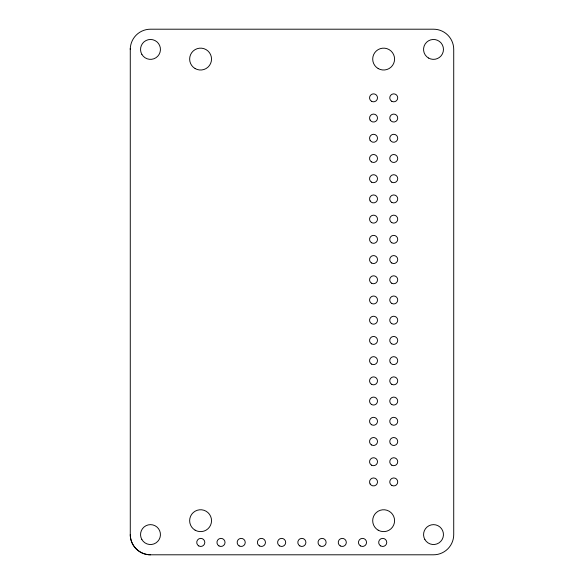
<?xml version="1.0" encoding="UTF-8"?>
<svg xmlns="http://www.w3.org/2000/svg" width="584" height="584" viewBox="0 0 584 584"><rect width="100%" height="100%" fill="white"/><g stroke="black" fill="none" stroke-linecap="round" stroke-linejoin="round"><path stroke-width="0.88" d="M130.276 48.406L130.276 535.594A20.243 20.243 0 0 0 150.489 554.8L433.51 554.8A20.214 20.214 0 0 0 453.724 534.586L453.724 49.414A20.214 20.214 0 0 0 433.51 29.2L150.489 29.2A20.214 20.214 0 0 0 130.276 49.414M150.489 554.8A20.214 20.214 0 0 1 130.276 534.586M279.619 545.916A4.044 4.044 0 0 0 285.685 542.419A4.044 4.044 0 0 0 279.619 538.915A4.044 4.044 0 0 0 279.619 545.916M391.754 101.287A3.978 3.978 0 0 0 397.726 97.842A3.978 3.978 0 0 0 391.754 94.389A3.978 3.978 0 0 0 391.754 101.287M391.754 182.15A3.978 3.978 0 0 0 397.726 178.697A3.978 3.978 0 0 0 391.754 175.251A3.978 3.978 0 0 0 391.754 182.15M195.114 68.554A10.943 10.943 0 0 0 211.532 59.079A10.943 10.943 0 0 0 195.114 49.604A10.943 10.943 0 0 0 195.114 68.554M378.169 530.17A10.943 10.943 0 0 0 394.58 520.687A10.943 10.943 0 0 0 378.169 511.212A10.943 10.943 0 0 0 378.169 530.17M195.114 530.17A10.943 10.943 0 0 0 211.532 520.687A10.943 10.943 0 0 0 195.114 511.212A10.943 10.943 0 0 0 195.114 530.17M391.754 202.363A3.978 3.978 0 0 0 397.726 198.918A3.978 3.978 0 0 0 391.754 195.472A3.978 3.978 0 0 0 391.754 202.363M424.896 539.558A9.95 9.95 0 0 0 442.124 539.558A9.95 9.95 0 0 0 433.51 524.636A9.95 9.95 0 0 0 424.896 539.558M370.088 140.262A3.978 3.978 0 0 0 376.979 140.262A3.978 3.978 0 0 0 373.534 134.291A3.978 3.978 0 0 0 370.088 140.262M141.875 539.558A9.95 9.95 0 0 0 159.111 539.558A9.95 9.95 0 0 0 150.497 524.636A9.95 9.95 0 0 0 141.875 539.558M371.541 182.15A3.978 3.978 0 0 0 377.512 178.697A3.978 3.978 0 0 0 371.541 175.251A3.978 3.978 0 0 0 371.541 182.15M391.754 303.439A3.978 3.978 0 0 0 397.726 299.993A3.978 3.978 0 0 0 391.754 296.548A3.978 3.978 0 0 0 391.754 303.439M371.541 222.577A3.978 3.978 0 0 0 377.512 219.131A3.978 3.978 0 0 0 371.541 215.686A3.978 3.978 0 0 0 371.541 222.577M218.971 545.916A4.044 4.044 0 0 0 225.037 542.419A4.044 4.044 0 0 0 218.971 538.915A4.044 4.044 0 0 0 218.971 545.916M391.754 485.377A3.978 3.978 0 0 0 397.726 481.931A3.978 3.978 0 0 0 391.754 478.486A3.978 3.978 0 0 0 391.754 485.377M371.541 465.163A3.978 3.978 0 0 0 377.512 461.718A3.978 3.978 0 0 0 371.541 458.272A3.978 3.978 0 0 0 371.541 465.163M370.088 200.903A3.978 3.978 0 0 0 376.979 200.903A3.978 3.978 0 0 0 373.534 194.939A3.978 3.978 0 0 0 370.088 200.903M198.757 545.916A4.044 4.044 0 0 0 204.823 542.419A4.044 4.044 0 0 0 198.757 538.915A4.044 4.044 0 0 0 198.757 545.916M390.302 120.041A3.978 3.978 0 0 0 397.193 120.041A3.978 3.978 0 0 0 393.747 114.077A3.978 3.978 0 0 0 390.302 120.041M428.532 58.035A9.95 9.95 0 0 0 443.46 49.421A9.95 9.95 0 0 0 428.532 40.8A9.95 9.95 0 0 0 428.532 58.035M371.541 404.515A3.978 3.978 0 0 0 377.512 401.069A3.978 3.978 0 0 0 371.541 397.624A3.978 3.978 0 0 0 371.541 404.515M391.754 263.012A3.978 3.978 0 0 0 397.726 259.559A3.978 3.978 0 0 0 391.754 256.113A3.978 3.978 0 0 0 391.754 263.012M391.754 283.225A3.978 3.978 0 0 0 397.726 279.78A3.978 3.978 0 0 0 391.754 276.334A3.978 3.978 0 0 0 391.754 283.225M371.541 303.439A3.978 3.978 0 0 0 377.512 299.993A3.978 3.978 0 0 0 371.541 296.548A3.978 3.978 0 0 0 371.541 303.439M371.541 283.225A3.978 3.978 0 0 0 377.512 279.78A3.978 3.978 0 0 0 371.541 276.334A3.978 3.978 0 0 0 371.541 283.225M371.541 263.012A3.978 3.978 0 0 0 377.512 259.559A3.978 3.978 0 0 0 371.541 256.113A3.978 3.978 0 0 0 371.541 263.012M391.754 242.791A3.978 3.978 0 0 0 397.726 239.345A3.978 3.978 0 0 0 391.754 235.899A3.978 3.978 0 0 0 391.754 242.791M371.541 242.791A3.978 3.978 0 0 0 377.512 239.345A3.978 3.978 0 0 0 371.541 235.899A3.978 3.978 0 0 0 371.541 242.791M391.754 404.515A3.978 3.978 0 0 0 397.726 401.069A3.978 3.978 0 0 0 391.754 397.624A3.978 3.978 0 0 0 391.754 404.515M390.302 160.476A3.978 3.978 0 0 0 397.193 160.476A3.978 3.978 0 0 0 393.747 154.505A3.978 3.978 0 0 0 390.302 160.476M390.302 140.262A3.978 3.978 0 0 0 397.193 140.262A3.978 3.978 0 0 0 393.747 134.291A3.978 3.978 0 0 0 390.302 140.262M371.541 161.929A3.978 3.978 0 0 0 377.512 158.483A3.978 3.978 0 0 0 371.541 155.037A3.978 3.978 0 0 0 371.541 161.929M371.541 101.287A3.978 3.978 0 0 0 377.512 97.842A3.978 3.978 0 0 0 371.541 94.389A3.978 3.978 0 0 0 371.541 101.287M141.875 54.392A9.95 9.95 0 0 0 159.111 54.392A9.95 9.95 0 0 0 150.497 39.471A9.95 9.95 0 0 0 141.875 54.392M380.695 545.916A4.044 4.044 0 0 0 386.761 542.419A4.044 4.044 0 0 0 380.695 538.915A4.044 4.044 0 0 0 380.695 545.916M360.481 545.916A4.044 4.044 0 0 0 366.548 542.419A4.044 4.044 0 0 0 360.481 538.915A4.044 4.044 0 0 0 360.481 545.916M320.047 545.916A4.044 4.044 0 0 0 326.113 542.419A4.044 4.044 0 0 0 320.047 538.915A4.044 4.044 0 0 0 320.047 545.916M340.268 545.916A4.044 4.044 0 0 0 346.327 542.419A4.044 4.044 0 0 0 340.268 538.915A4.044 4.044 0 0 0 340.268 545.916M299.833 545.916A4.044 4.044 0 0 0 305.899 542.419A4.044 4.044 0 0 0 299.833 538.915A4.044 4.044 0 0 0 299.833 545.916M391.754 465.163A3.978 3.978 0 0 0 397.726 461.718A3.978 3.978 0 0 0 391.754 458.272A3.978 3.978 0 0 0 391.754 465.163M259.406 545.916A4.044 4.044 0 0 0 265.464 542.419A4.044 4.044 0 0 0 259.406 538.915A4.044 4.044 0 0 0 259.406 545.916M390.302 443.49A3.978 3.978 0 0 0 397.193 443.49A3.978 3.978 0 0 0 393.747 437.518A3.978 3.978 0 0 0 390.302 443.49M391.754 222.577A3.978 3.978 0 0 0 397.726 219.131A3.978 3.978 0 0 0 391.754 215.686A3.978 3.978 0 0 0 391.754 222.577M378.169 68.554A10.943 10.943 0 0 0 394.58 59.079A10.943 10.943 0 0 0 378.169 49.604A10.943 10.943 0 0 0 378.169 68.554M371.541 424.729A3.978 3.978 0 0 0 377.512 421.283A3.978 3.978 0 0 0 371.541 417.837A3.978 3.978 0 0 0 371.541 424.729M391.754 424.729A3.978 3.978 0 0 0 397.726 421.283A3.978 3.978 0 0 0 391.754 417.837A3.978 3.978 0 0 0 391.754 424.729M370.088 120.041A3.978 3.978 0 0 0 376.979 120.041A3.978 3.978 0 0 0 373.534 114.077A3.978 3.978 0 0 0 370.088 120.041M370.088 483.924A3.978 3.978 0 0 0 376.979 483.924A3.978 3.978 0 0 0 373.534 477.953A3.978 3.978 0 0 0 370.088 483.924M371.541 444.95A3.978 3.978 0 0 0 377.512 441.497A3.978 3.978 0 0 0 371.541 438.051A3.978 3.978 0 0 0 371.541 444.95M391.754 384.301A3.978 3.978 0 0 0 397.726 380.856A3.978 3.978 0 0 0 391.754 377.41A3.978 3.978 0 0 0 391.754 384.301M371.541 384.301A3.978 3.978 0 0 0 377.512 380.856A3.978 3.978 0 0 0 371.541 377.41A3.978 3.978 0 0 0 371.541 384.301M390.302 362.627A3.978 3.978 0 0 0 397.193 362.627A3.978 3.978 0 0 0 393.747 356.656A3.978 3.978 0 0 0 390.302 362.627M371.541 364.087A3.978 3.978 0 0 0 377.512 360.642A3.978 3.978 0 0 0 371.541 357.189A3.978 3.978 0 0 0 371.541 364.087M371.541 343.866A3.978 3.978 0 0 0 377.512 340.421A3.978 3.978 0 0 0 371.541 336.975A3.978 3.978 0 0 0 371.541 343.866M391.754 343.866A3.978 3.978 0 0 0 397.726 340.421A3.978 3.978 0 0 0 391.754 336.975A3.978 3.978 0 0 0 391.754 343.866M371.541 323.653A3.978 3.978 0 0 0 377.512 320.207A3.978 3.978 0 0 0 371.541 316.762A3.978 3.978 0 0 0 371.541 323.653M239.184 545.916A4.044 4.044 0 0 0 245.251 542.419A4.044 4.044 0 0 0 239.184 538.915A4.044 4.044 0 0 0 239.184 545.916M391.754 323.653A3.978 3.978 0 0 0 397.726 320.207A3.978 3.978 0 0 0 391.754 316.762A3.978 3.978 0 0 0 391.754 323.653"/></g></svg>
